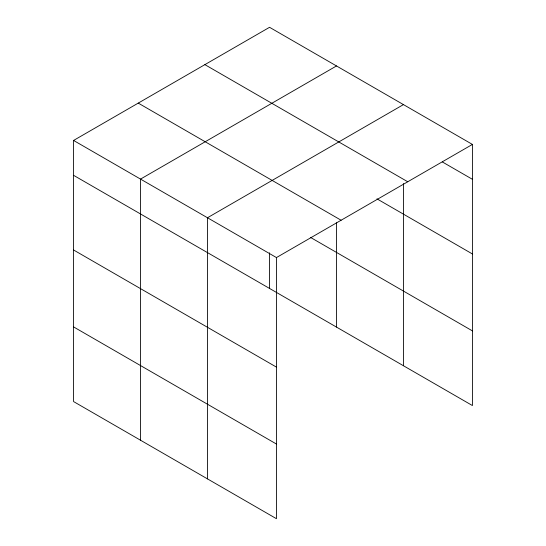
<?xml version="1.0" encoding="UTF-8"?>
<svg xmlns="http://www.w3.org/2000/svg" width="546" height="546" viewBox="0 0 546 546"><rect width="100%" height="100%" fill="white"/><g stroke="black" fill="none" stroke-linecap="round" stroke-linejoin="round"><path stroke-width="0.82" d="M276.447 367.11L276.447 257.569L73.58 140.445L73.58 401.576L276.447 518.7L276.447 367.11L73.58 249.986M403.446 183.599L403.446 365.731M73.58 175.321L472.42 405.555L472.42 144.424L269.553 27.3L73.58 140.445M336.5 65.95L140.527 179.095L140.527 440.226M403.446 104.607L207.473 217.752L207.473 478.876M276.447 257.569L472.42 144.424M442.335 161.93L472.42 179.3M204.88 64.64L407.753 181.763M376.958 198.853L472.42 253.965M138.247 103.105L341.12 220.236M310.749 237.551L472.42 330.89M73.58 326.911L276.447 444.035M336.5 222.829L336.5 327.081M269.553 252.791L269.553 288.431"/></g></svg>
